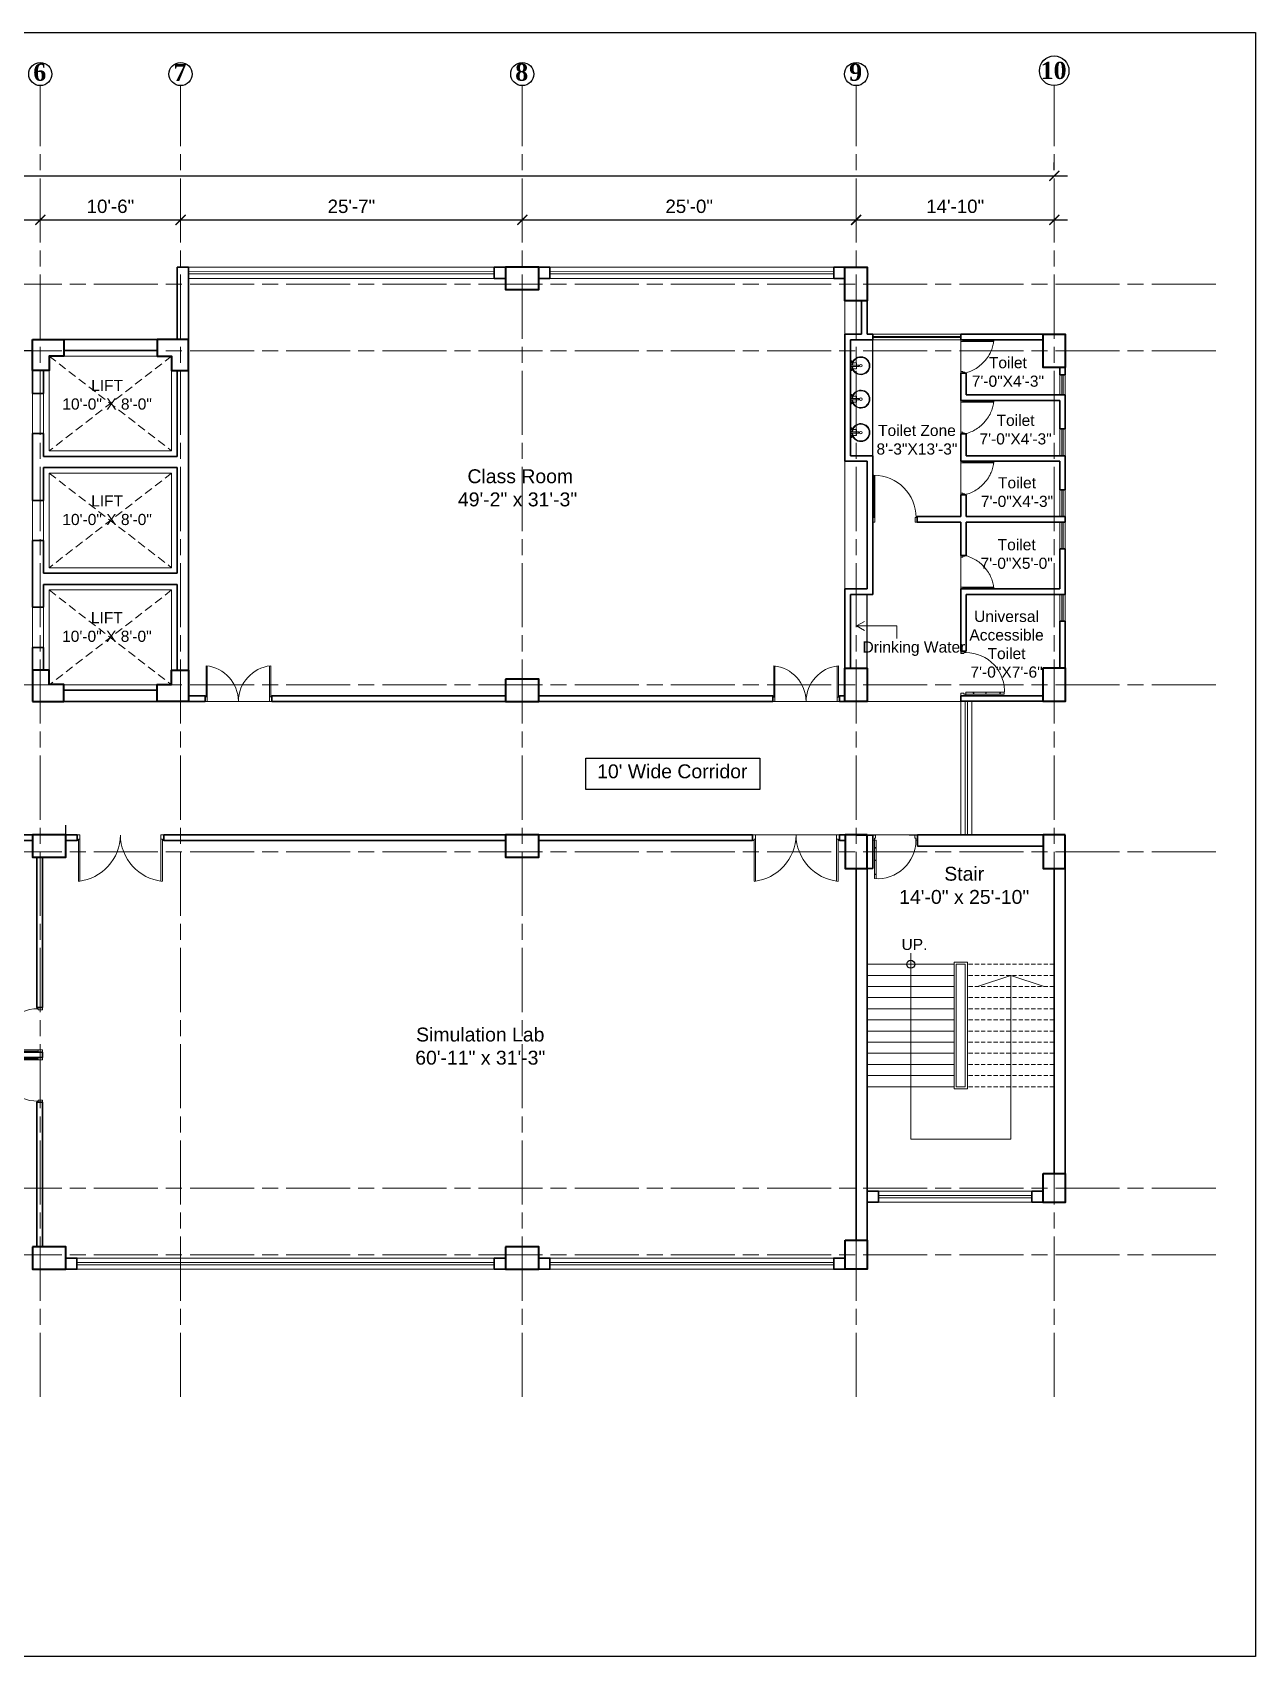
# Model space of a CAD drawing. Header units: inches. Extents: x -12 to 20935469, y -1604 to 24729220.
# Drawn here: x 20905407 to 20906506, y 24712181 to 24713639 of the extents above; entities that cross this region are included whole.
import ezdxf
from ezdxf import colors
from ezdxf.entities.mleader import LeaderData, LeaderLine
from ezdxf.math import Vec2, Vec3

# ---------------------------------------------------------------- set-up
doc = ezdxf.new("R2010")
doc.units = ezdxf.units.IN
doc.header["$LTSCALE"] = 0.03
doc.header["$MEASUREMENT"] = 0
doc.header["$PDMODE"] = 32
doc.header["$PDSIZE"] = 15
doc.linetypes.add('ACAD_ISO08W100', pattern=[36, 24, -3, 6, -3])
doc.linetypes.add('DASHED2', pattern=[0.375, 0.25, -0.125])
for name, color, linetype, lineweight in [('column', 1, 'Continuous', 40), ('Dim Line', 252, 'Continuous', 13), ('Door', 7, 'Continuous', 18), ('Dot', 253, 'Continuous', 0), ('Gas', 21, 'Continuous', 5), ('Glass Line', 252, 'Continuous', 9), ('Grid Line', 252, 'Continuous', 18), ('Hatch', 253, 'Continuous', 15), ('Main Wall', 7, 'Continuous', 30), ('RAIL', 23, 'Continuous', 13), ('STAIR', 46, 'Continuous', 15), ('TOILET FIXTURE', 142, 'Continuous', 5), ('wind.', 150, 'Continuous', 20)]:
    doc.layers.add(name, color=color, linetype=linetype, lineweight=lineweight)
doc.layers.add('FUR', color=251, linetype='Continuous')
doc.layers.add('TEXT', color=7, linetype='Continuous')
doc.styles.add('2', font='swisscl.ttf')
doc.styles.add('RomanS', font='arial.ttf', dxfattribs={"height": 12})
doc.styles.get("Standard").update_dxf_attribs({"font": 'timesbd.ttf'})
doc.dimstyles.new('Aec_Arch_I', dxfattribs={"dimscale": 96, "dimtxt": 12, "dimasz": 0.09375, "dimexe": 0.125, "dimexo": 0.125, "dimgap": 0.0625, "dimtad": 1, "dimdec": 0, "dimzin": 3, "dimdsep": 46, "dimlunit": 4, "dimtxsty": 'RomanS', "dimblk1": 'ARCHTICK', "dimblk2": 'ARCHTICK', "dimsah": 1, "dimcen": 0.09375, "dimdle": 0.125, "dimadec": 0, "dimazin": 0, "dimtfac": 0.75, "dimtdec": 0, "dimtmove": 2, "dimatfit": 3, "dimldrblk": 'ARCHTICK', "dimfxl": 1, "dimfrac": 1, "dimtolj": 1, "dimtzin": 0, "dimarcsym": 0})

# ---------------------------------------------------------------- blocks, each defined once
blk = doc.blocks.new('_ArchTick')
at = {"color": 0, "linetype": 'ByBlock', "lineweight": 35, "const_width": 0.15}
blk.add_lwpolyline([(-0.5, -0.5), (0.5, 0.5)], dxfattribs=at)
blk = doc.blocks.new('*D21')
at = {"layer": 'Defpoints', "color": 0, "transparency": 16777216}
for p in [(20831844.3, 24724578.2), (20832040.8, 24724578.2), (20832040.8, 24724578.2)]:
    blk.add_point(p, dxfattribs=at)
at = {"layer": 'Dim Line', "color": 0, "lineweight": -2, "transparency": 16777216}
for p, q in [((20831832.3, 24724578.2), (20832052.8, 24724578.2)), ((20831844.3, 24724566.2), (20831844.3, 24724566.2)), ((20832040.8, 24724566.2), (20832040.8, 24724566.2))]:
    blk.add_line(p, q, dxfattribs=at)
at = {"layer": 'Dim Line', "color": 0, "lineweight": -2, "transparency": 16777216, "xscale": 9, "yscale": 9, "zscale": 9, "rotation": 180}
blk.add_blockref('_ArchTick', (20831844.3, 24724578.2), dxfattribs=at)
at = {"layer": 'Dim Line', "color": 0, "lineweight": -2, "transparency": 16777216, "xscale": 9, "yscale": 9, "zscale": 9}
blk.add_blockref('_ArchTick', (20832040.8, 24724578.2), dxfattribs=at)
at = {"layer": 'Dim Line', "color": 0, "transparency": 16777216, "insert": (20831942.5, 24724590.3), "char_height": 12, "attachment_point": 5, "style": 'RomanS'}
blk.add_mtext('\\A1;16\'-5"', dxfattribs=at)
blk = doc.blocks.new('*D22')
at = {"layer": 'Defpoints', "color": 0, "transparency": 16777216}
for p in [(20832040.8, 24724578.2), (20832166.8, 24724578.2), (20832166.8, 24724578.2)]:
    blk.add_point(p, dxfattribs=at)
at = {"layer": 'Dim Line', "color": 0, "lineweight": -2, "transparency": 16777216}
for p, q in [((20832028.8, 24724578.2), (20832178.8, 24724578.2)), ((20832040.8, 24724566.2), (20832040.8, 24724566.2)), ((20832166.8, 24724566.2), (20832166.8, 24724566.2))]:
    blk.add_line(p, q, dxfattribs=at)
at = {"layer": 'Dim Line', "color": 0, "lineweight": -2, "transparency": 16777216, "xscale": 9, "yscale": 9, "zscale": 9, "rotation": 180}
blk.add_blockref('_ArchTick', (20832040.8, 24724578.2), dxfattribs=at)
at = {"layer": 'Dim Line', "color": 0, "lineweight": -2, "transparency": 16777216, "xscale": 9, "yscale": 9, "zscale": 9}
blk.add_blockref('_ArchTick', (20832166.8, 24724578.2), dxfattribs=at)
at = {"layer": 'Dim Line', "color": 0, "transparency": 16777216, "insert": (20832103.8, 24724590.3), "char_height": 12, "attachment_point": 5, "style": 'RomanS'}
blk.add_mtext('\\A1;10\'-6"', dxfattribs=at)
blk = doc.blocks.new('*D23')
at = {"layer": 'Defpoints', "color": 0, "transparency": 16777216}
for p in [(20832166.8, 24724578.2), (20832473.8, 24724578.2), (20832473.8, 24724578.2)]:
    blk.add_point(p, dxfattribs=at)
at = {"layer": 'Dim Line', "color": 0, "lineweight": -2, "transparency": 16777216}
for p, q in [((20832154.8, 24724578.2), (20832485.8, 24724578.2)), ((20832166.8, 24724566.2), (20832166.8, 24724566.2)), ((20832473.8, 24724566.2), (20832473.8, 24724566.2))]:
    blk.add_line(p, q, dxfattribs=at)
at = {"layer": 'Dim Line', "color": 0, "lineweight": -2, "transparency": 16777216, "xscale": 9, "yscale": 9, "zscale": 9, "rotation": 180}
blk.add_blockref('_ArchTick', (20832166.8, 24724578.2), dxfattribs=at)
at = {"layer": 'Dim Line', "color": 0, "lineweight": -2, "transparency": 16777216, "xscale": 9, "yscale": 9, "zscale": 9}
blk.add_blockref('_ArchTick', (20832473.8, 24724578.2), dxfattribs=at)
at = {"layer": 'Dim Line', "color": 0, "transparency": 16777216, "insert": (20832320.3, 24724590.3), "char_height": 12, "attachment_point": 5, "style": 'RomanS'}
blk.add_mtext('\\A1;25\'-7"', dxfattribs=at)
blk = doc.blocks.new('*D10')
at = {"layer": 'Defpoints', "color": 0, "transparency": 16777216}
for p in [(20832473.8, 24724578.2), (20832773.8, 24724578.2), (20832773.8, 24724578.2)]:
    blk.add_point(p, dxfattribs=at)
at = {"layer": 'Dim Line', "color": 0, "lineweight": -2, "transparency": 16777216}
blk.add_line((20832461.8, 24724578.2), (20832785.8, 24724578.2), dxfattribs=at)
at = {"layer": 'Dim Line', "color": 0, "lineweight": -2, "transparency": 16777216, "xscale": 9, "yscale": 9, "zscale": 9, "rotation": 180}
blk.add_blockref('_ArchTick', (20832473.8, 24724578.2), dxfattribs=at)
at = {"layer": 'Dim Line', "color": 0, "lineweight": -2, "transparency": 16777216, "xscale": 9, "yscale": 9, "zscale": 9}
blk.add_blockref('_ArchTick', (20832773.8, 24724578.2), dxfattribs=at)
at = {"layer": 'Dim Line', "color": 0, "transparency": 16777216, "insert": (20832623.8, 24724590.3), "char_height": 12, "attachment_point": 5, "style": 'RomanS'}
blk.add_mtext('\\A1;25\'-0"', dxfattribs=at)
blk = doc.blocks.new('*D11')
at = {"layer": 'Defpoints', "color": 0, "transparency": 16777216}
for p in [(20832773.8, 24724578.2), (20832951.8, 24724578.2), (20832951.8, 24724578.2)]:
    blk.add_point(p, dxfattribs=at)
at = {"layer": 'Dim Line', "color": 0, "lineweight": -2, "transparency": 16777216}
for p, q in [((20832761.8, 24724578.2), (20832963.8, 24724578.2)), ((20832951.8, 24724566.2), (20832951.8, 24724566.2))]:
    blk.add_line(p, q, dxfattribs=at)
at = {"layer": 'Dim Line', "color": 0, "lineweight": -2, "transparency": 16777216, "xscale": 9, "yscale": 9, "zscale": 9, "rotation": 180}
blk.add_blockref('_ArchTick', (20832773.8, 24724578.2), dxfattribs=at)
at = {"layer": 'Dim Line', "color": 0, "lineweight": -2, "transparency": 16777216, "xscale": 9, "yscale": 9, "zscale": 9}
blk.add_blockref('_ArchTick', (20832951.8, 24724578.2), dxfattribs=at)
at = {"layer": 'Dim Line', "color": 0, "transparency": 16777216, "insert": (20832862.8, 24724590.3), "char_height": 12, "attachment_point": 5, "style": 'RomanS'}
blk.add_mtext('\\A1;14\'-10"', dxfattribs=at)
blk = doc.blocks.new('*D13')
at = {"layer": 'Defpoints', "color": 0, "transparency": 16777216}
for p in [(20830948.3, 24724610.7), (20832951.8, 24724617.8), (20832951.8, 24724610.7)]:
    blk.add_point(p, dxfattribs=at)
at = {"layer": 'Dim Line', "color": 0, "lineweight": -2, "transparency": 16777216}
for p, q in [((20830948.3, 24724622.7), (20830948.3, 24724629.8)), ((20832951.8, 24724622.7), (20832951.8, 24724629.8)), ((20830936.3, 24724617.8), (20832963.8, 24724617.8))]:
    blk.add_line(p, q, dxfattribs=at)
at = {"layer": 'Dim Line', "color": 0, "lineweight": -2, "transparency": 16777216, "xscale": 9, "yscale": 9, "zscale": 9, "rotation": 180}
blk.add_blockref('_ArchTick', (20830948.3, 24724617.8), dxfattribs=at)
at = {"layer": 'Dim Line', "color": 0, "lineweight": -2, "transparency": 16777216, "xscale": 9, "yscale": 9, "zscale": 9}
blk.add_blockref('_ArchTick', (20832951.8, 24724617.8), dxfattribs=at)
at = {"layer": 'Dim Line', "color": 0, "transparency": 16777216, "insert": (20831950, 24724629.9), "char_height": 12, "attachment_point": 5, "style": 'RomanS'}
blk.add_mtext('\\A1;166\'-11"', dxfattribs=at)
blk = doc.blocks.new('Door_45')
at = {"layer": 'Door'}
for p, q in [((1.5, 5), (1.5, 44)), ((1.5, 40), (2.2, 40)), ((2.2, 40), (2.2, 39.5)), ((2.2, 39.5), (2.7, 39.5)), ((2.7, 39.5), (2.7, 40)), ((2.7, 40), (3.5, 40)), ((3.5, 44), (3.5, 5)), ((1.5, 25.8), (2.2, 25.8)), ((2.2, 25.8), (2.2, 25.3)), ((2.2, 25.3), (2.7, 25.3)), ((2.7, 25.8), (3.5, 25.8)), ((2.7, 25.3), (2.7, 25.8)), ((0, 0), (0, 5)), ((0, 5), (1.5, 5)), ((1.5, 12.6), (2.2, 12.6)), ((3.5, 5), (1.5, 5)), ((1.5, 5), (1.5, 3)), ((1.5, 3), (2.5, 3)), ((2.2, 12.6), (2.2, 13.1)), ((2.2, 13.1), (2.7, 13.1)), ((2.5, 3), (2.5, 0)), ((2.7, 13.1), (2.7, 12.6)), ((2.7, 12.6), (3.5, 12.6)), ((42.5, 3), (42.5, 0)), ((43.5, 3), (42.5, 3)), ((45, 5), (43.5, 5)), ((43.5, 5), (43.5, 3)), ((45, 0), (45, 5)), ((2.5, 0), (0, 0)), ((42.5, 0), (45, 0))]:
    blk.add_line(p, q, dxfattribs=at)
blk.add_arc((4.7, 5.3), 38.8, 359.6233, 94.6685, dxfattribs=at)
blk = doc.blocks.new('sssss-flat-876')
at = {"layer": 'Door', "linetype": 'Continuous', "ltscale": 3}
blk.add_line((3666.5, 84027.2), (3666.5, 84055.7), dxfattribs=at)
at = {"layer": 'Door', "linetype": 'Continuous', "ltscale": 3, "extrusion": (-7.21527e-09, -3.35624e-18, 1), "elevation": 0}
for points in [[(3666.5, 84057.2), (3666.5, 84055.7), (3668.4, 84055.7), (3668.4, 84056.5), (3670.2, 84056.5), (3670.2, 84057.2)], [(3668.4, 84055.7), (3696.2, 84055.7), (3696.2, 84056.5), (3668.4, 84056.5)]]:
    blk.add_lwpolyline(points, close=True, dxfattribs=at)
at = {"layer": 'Door', "linetype": 'Continuous', "ltscale": 3, "flags": 128}
blk.add_lwpolyline([(3670.2, 84027.2, 0.04096), (3675.5, 84028.9, 0.082496), (3684.9, 84034.8, 0.052187), (3689.7, 84040, 0.043988), (3692.9, 84045, 0.036571), (3694.8, 84049.6, 0.034751), (3695.9, 84054.2, 0.011435), (3696.2, 84055.7)], format="xyb", dxfattribs=at)
at = {"layer": 'Door', "linetype": 'Continuous', "ltscale": 3}
blk.add_lwpolyline([(3666.5, 84027.2), (3666.5, 84028.7), (3668.4, 84028.7), (3668.4, 84027.9), (3670.2, 84027.9), (3670.2, 84027.2)], close=True, dxfattribs=at)
blk = doc.blocks.new('7-flat-72')
at = {"layer": 'Glass Line', "color": 8, "ltscale": 20}
for p, q in [((-64478.7, 376960.5), (-64480.3, 376960.5)), ((-64480.3, 376959.5), (-64480.3, 376960.5)), ((-64480.3, 376959.5), (-64480.3, 376960.5)), ((-64478.7, 376959.5), (-64480.3, 376959.5)), ((-64480.3, 376959.1), (-64480.3, 376959.4)), ((-64478.7, 376959.4), (-64480.3, 376959.4)), ((-64478.7, 376959.1), (-64480.3, 376959.1)), ((-64480.2, 376959.4), (-64480.2, 376959.5)), ((-64480.1, 376959.5), (-64480.1, 376960.5)), ((-64479.9, 376959.5), (-64479.9, 376960.5)), ((-64479.5, 376959.5), (-64479.5, 376960.5)), ((-64479.1, 376959.5), (-64479.1, 376960.5)), ((-64478.9, 376959.5), (-64478.9, 376960.5)), ((-64478.9, 376959.4), (-64478.9, 376959.5)), ((-64478.8, 376959.5), (-64478.8, 376960.5)), ((-64478.7, 376959.5), (-64478.7, 376960.5)), ((-64478.7, 376959.1), (-64478.7, 376959.4)), ((-64475.1, 376959.4), (-64476.9, 376959.4)), ((-64476.9, 376959.1), (-64476.9, 376959.4)), ((-64475.1, 376959.1), (-64476.9, 376959.1)), ((-64476.6, 376959.4), (-64476.6, 376966.6)), ((-64475.5, 376966.6), (-64476.6, 376966.6)), ((-64475.5, 376959.4), (-64475.5, 376966.6)), ((-64475.1, 376959.1), (-64475.1, 376959.4)), ((-64473.3, 376960.5), (-64471.7, 376960.5)), ((-64473.3, 376959.5), (-64473.3, 376960.5)), ((-64473.3, 376959.5), (-64473.3, 376960.5)), ((-64473.3, 376959.5), (-64471.7, 376959.5)), ((-64473.3, 376959.1), (-64473.3, 376959.4)), ((-64473.3, 376959.4), (-64471.7, 376959.4)), ((-64473.3, 376959.1), (-64471.7, 376959.1)), ((-64473.1, 376959.5), (-64473.1, 376960.5)), ((-64473.1, 376959.4), (-64473.1, 376959.5)), ((-64472.9, 376959.5), (-64472.9, 376960.5)), ((-64472.5, 376959.5), (-64472.5, 376960.5)), ((-64472.1, 376959.5), (-64472.1, 376960.5)), ((-64471.9, 376959.5), (-64471.9, 376960.5)), ((-64471.9, 376959.4), (-64471.9, 376959.5)), ((-64471.8, 376959.5), (-64471.8, 376960.5)), ((-64471.7, 376959.5), (-64471.7, 376960.5)), ((-64471.7, 376959.1), (-64471.7, 376959.4))]:
    blk.add_line(p, q, dxfattribs=at)
blk.add_circle((-64476, 376968.4, 0), 1.08, dxfattribs=at)
for radius, start, end in [(8.1, 273.8334, 266.1883), (7.55, 274.115, 265.9068)]:
    blk.add_arc((-64476, 376968.4, 0), radius, start, end, dxfattribs=at)
blk = doc.blocks.new('SFSFSFS-flat-72')
at = {"layer": 'TOILET FIXTURE', "ltscale": 0.2}
blk.add_lwpolyline([(-3918.5, -3608.1), (-3918.5, -3602.7), (-3923.9, -3602.7), (-3923.9, -3608.1)], close=True, dxfattribs=at)
at = {"layer": 'TOILET FIXTURE', "ltscale": 20}
blk.add_blockref('7-flat-72', (60554.8, -380567.2), dxfattribs=at)
blk = doc.blocks.new('$D40')
at = {"layer": 'Door'}
for p, q in [((1, 4), (1, 42)), ((2, 0), (2, 42)), ((1, 5), (0, 5)), ((2, 0), (0, 0)), ((2, 4), (1, 4)), ((39, 4), (38, 4)), ((38, 4), (38, 0)), ((40, 0), (38, 0)), ((40, 5), (39, 5)), ((39, 5), (39, 4))]:
    blk.add_line(p, q, dxfattribs=at)
blk.add_arc((1, 4), 38, 0, 90, dxfattribs=at)
blk = doc.blocks.new('A$C36295410')
at = {"layer": 'Door'}
for p, q in [((1, 4), (1, 32)), ((2, 0), (2, 32)), ((58, 0), (58, 32)), ((59, 4), (59, 32)), ((1, 5), (0, 5)), ((2, 4), (1, 4)), ((58, 4), (59, 4)), ((59, 5), (60, 5)), ((2, 0), (0, 0)), ((58, 0), (60, 0))]:
    blk.add_line(p, q, dxfattribs=at)
for centre, start, end in [((-2.5, -0.3), 0.5906, 83.7783), ((62.5, -0.3), 96.2217, 179.4094)]:
    blk.add_arc(centre, 32.5, start, end, dxfattribs=at)
blk = doc.blocks.new('fff')
at = {"layer": 'Grid Line', "color": 252, "linetype": 'ACAD_ISO08W100', "lineweight": 9, "ltscale": 80, "true_color": 0x939598}
for p, q in [((20832040.8, 24723521.1), (20832040.8, 24724698.8)), ((20832166.8, 24723521.1), (20832166.8, 24724698.8)), ((20832473.8, 24723521.1), (20832473.8, 24724698.8)), ((20832773.8, 24723521.1), (20832773.8, 24724698.8)), ((20832951.8, 24723521.1), (20832951.8, 24724698.8)), ((20833096.9, 24724520.6), (20830726.1, 24724520.6)), ((20833096.9, 24724460.6), (20830726.1, 24724460.6)), ((20833096.9, 24724160.7), (20830726.1, 24724160.7)), ((20833096.9, 24724010.7), (20830726.1, 24724010.7)), ((20833096.9, 24723708.7), (20830726.1, 24723708.7)), ((20833096.9, 24723648.8), (20830726.1, 24723648.8))]:
    blk.add_line(p, q, dxfattribs=at)
at = {"layer": 'Dim Line'}
for base, p1, p2, picture, middle in [((20832951.7523, 24724617.8128), (20830948.3088, 24724610.7482), (20832951.7523, 24724610.7482), '*D13', (20831950.0306, 24724629.9397)), ((20832040.7792, 24724578.1666), (20831844.25, 24724578.1666), (20832040.7792, 24724578.1666), '*D21', (20831942.5146, 24724590.2934)), ((20832166.8, 24724578.2), (20832040.8, 24724578.2), (20832166.8, 24724578.2), '*D22', (20832103.8, 24724590.3)), ((20832473.8, 24724578.2), (20832166.8, 24724578.2), (20832473.8, 24724578.2), '*D23', (20832320.3, 24724590.3)), ((20832773.8, 24724578.2), (20832473.8, 24724578.2), (20832773.8, 24724578.2), '*D10', (20832623.8, 24724590.3)), ((20832951.8, 24724578.2), (20832773.8, 24724578.2), (20832951.8, 24724578.2), '*D11', (20832862.8, 24724590.3))]:
    dim = blk.add_linear_dim(base=base, p1=p1, p2=p2, dimstyle='Aec_Arch_I', dxfattribs=at)
    dim.commit()
    dim.dimension.update_dxf_attribs({"geometry": picture, "text_midpoint": middle})

msp = doc.modelspace()

# ---------------------------------------------------------------- linework, layer by layer
for p, q in [((20906334.8, 24713368.2), (20906334.8, 24713368.2)), ((20906161.8, 24713259), (20906161.8, 24713363.2)), ((20906156.8, 24713068.3), (20906156.8, 24713134.4)), ((20906245.8, 24713043.5), (20906240.8, 24713043.5)), ((20905436.9, 24712913.4), (20905436.9, 24712927.2)), ((20905446.9, 24712913.4), (20905446.9, 24712918.4)), ((20905524.9, 24712913.3), (20905524.9, 24712918.4)), ((20906194.6, 24712918.4), (20906296.8, 24712918.4))]:
    msp.add_line(p, q)
msp.add_lwpolyline([(20905903.9, 24712987.4), (20906060.5, 24712987.4), (20906060.5, 24712959.3), (20905903.9, 24712959.3)], close=True)
msp.add_circle((20906195.9, 24712802.3), 3.61)
at = {"layer": 'column', "lineweight": 40, "ltscale": 20}
for points in [[(20905831.9, 24713428.2), (20905831.9, 24713408.2), (20905861.9, 24713408.2), (20905861.9, 24713428.2)], [(20906136.8, 24713428.2), (20906156.8, 24713428.2), (20906156.8, 24713398.2), (20906136.8, 24713398.2)], [(20906314.8, 24713368.2), (20906334.8, 24713368.2), (20906334.8, 24713338.2), (20906314.8, 24713338.2)], [(20906136.8, 24713068.3), (20906156.8, 24713068.3), (20906156.8, 24713038.4), (20906136.8, 24713038.4)], [(20906314.8, 24713068.4), (20906334.8, 24713068.4), (20906334.8, 24713038.4), (20906314.8, 24713038.4)], [(20905831.9, 24713058.3), (20905831.9, 24713038.3), (20905861.9, 24713038.4), (20905861.9, 24713058.4)], [(20905406.9, 24712918.4), (20905406.9, 24712898.4), (20905436.9, 24712898.4), (20905436.9, 24712918.4)], [(20905831.9, 24712918.4), (20905831.9, 24712898.4), (20905861.9, 24712898.4), (20905861.9, 24712918.4)], [(20906156.9, 24712918.4), (20906136.9, 24712918.4), (20906136.9, 24712888.4), (20906156.9, 24712888.4)], [(20906334.8, 24712918.4), (20906314.8, 24712918.4), (20906314.8, 24712888.4), (20906334.8, 24712888.4)], [(20906314.8, 24712614.3), (20906334.8, 24712614.3), (20906334.8, 24712588.3), (20906314.8, 24712588.3)], [(20906136.9, 24712554.4), (20906156.9, 24712554.4), (20906156.9, 24712528.4), (20906136.9, 24712528.4)], [(20905406.9, 24712548.4), (20905406.9, 24712528.4), (20905436.9, 24712528.4), (20905436.9, 24712548.4)], [(20905831.9, 24712548.4), (20905831.9, 24712528.4), (20905861.9, 24712528.4), (20905861.9, 24712548.4)]]:
    msp.add_lwpolyline(points, close=True, dxfattribs=at)
for points in [[(20905406.9, 24713363.4), (20905434.9, 24713363.4), (20905434.9, 24713348.4), (20905421.9, 24713348.4), (20905421.9, 24713335.4), (20905406.9, 24713335.4), (20905406.9, 24713363.4)], [(20905546.9, 24713363.4), (20905518.9, 24713363.4), (20905518.9, 24713348.4), (20905531.9, 24713348.4), (20905531.9, 24713335.4), (20905546.9, 24713335.4), (20905546.9, 24713363.4)], [(20905406.9, 24713038.4), (20905434.9, 24713038.4), (20905434.9, 24713053.4), (20905421.9, 24713053.4), (20905421.9, 24713066.4), (20905406.9, 24713066.4), (20905406.9, 24713038.4)], [(20905546.9, 24713038.4), (20905518.9, 24713038.4), (20905518.9, 24713053.4), (20905531.9, 24713053.4), (20905531.9, 24713066.4), (20905546.9, 24713066.4), (20905546.9, 24713038.4)]]:
    msp.add_lwpolyline(points, dxfattribs=at)
at = {"layer": 'Defpoints'}
msp.add_lwpolyline([(20904066.8, 24713639.1), (20906505.7, 24713639.1), (20906505.7, 24712180.6), (20904066.8, 24712180.6)], close=True, dxfattribs=at)
at = {"layer": 'Door'}
for p, q in [((20905449.5, 24712918.4), (20905446.9, 24712918.4)), ((20905448.2, 24712913.3), (20905446.9, 24712913.3)), ((20905448.2, 24712914.6), (20905448.2, 24712876.8)), ((20905449.5, 24712914.6), (20905448.2, 24712914.6)), ((20905449.5, 24712918.4), (20905449.5, 24712876.8)), ((20905522.3, 24712918.4), (20905522.3, 24712876.8)), ((20905522.3, 24712918.4), (20905524.9, 24712918.4)), ((20905522.3, 24712914.6), (20905523.6, 24712914.6)), ((20905523.6, 24712914.6), (20905523.6, 24712876.8)), ((20905523.6, 24712913.3), (20905524.9, 24712913.3)), ((20906056.5, 24712918.4), (20906053.9, 24712918.4)), ((20906055.2, 24712913.3), (20906053.9, 24712913.3)), ((20906055.2, 24712914.6), (20906055.2, 24712876.8)), ((20906056.5, 24712914.6), (20906055.2, 24712914.6)), ((20906056.5, 24712918.4), (20906056.5, 24712876.8)), ((20906129.3, 24712918.4), (20906129.3, 24712876.8)), ((20906129.3, 24712918.4), (20906131.9, 24712918.4)), ((20906129.3, 24712914.6), (20906130.6, 24712914.6)), ((20906130.6, 24712914.6), (20906130.6, 24712876.8)), ((20906130.6, 24712913.3), (20906131.9, 24712913.3))]:
    msp.add_line(p, q, dxfattribs=at)
for centre, start, end in [((20905443.6, 24712918.8), 276.2217, 359.4094), ((20905528.1, 24712918.8), 180.5906, 263.7783), ((20906050.6, 24712918.8), 276.2217, 359.4094), ((20906135.2, 24712918.8), 180.5906, 263.7783)]:
    msp.add_arc(centre, 42.3, start, end, dxfattribs=at)
at = {"layer": 'Dot', "linetype": 'DASHED2', "lineweight": 0, "ltscale": 1000}
for points in [[(20905421.8, 24713348.4), (20905531.9, 24713263.4), (20905531.9, 24713348.4), (20905421.8, 24713263.4)], [(20905421.8, 24713243.4), (20905531.9, 24713158.4), (20905531.9, 24713243.4), (20905421.8, 24713158.4)], [(20905421.9, 24713138.4), (20905531.9, 24713053.2), (20905531.9, 24713138.4), (20905421.9, 24713053.2)]]:
    msp.add_lwpolyline(points, dxfattribs=at)
at = {"layer": 'Gas', "color": 0, "lineweight": 5}
for points in [[(20905421.8, 24713263.4), (20905531.9, 24713263.4), (20905531.9, 24713348.4), (20905421.8, 24713348.4)], [(20905421.8, 24713158.4), (20905531.9, 24713158.4), (20905531.9, 24713243.4), (20905421.8, 24713243.4)], [(20905421.9, 24713053.2), (20905531.9, 24713053.2), (20905531.9, 24713138.4), (20905421.9, 24713138.4)], [(20906234.8, 24712804.3), (20906246.8, 24712804.3), (20906246.8, 24712690.3), (20906234.8, 24712690.3)], [(20906236.8, 24712802.3), (20906244.8, 24712802.3), (20906244.8, 24712692.3), (20906236.8, 24712692.3)]]:
    msp.add_lwpolyline(points, close=True, dxfattribs=at)
at = {"layer": 'Gas', "color": 0, "lineweight": 35}
msp.add_lwpolyline([(20905406.9, 24713038.4), (20905406.9, 24713038.4)], dxfattribs=at)
at = {"layer": 'Hatch'}
msp.add_line((20906136.8, 24713368.2), (20906136.8, 24713398.2), dxfattribs=at)
at = {"layer": 'Hatch', "lineweight": 0}
for p, q in [((20905406.9, 24713353.4), (20905406.9, 24713038.4)), ((20905406.9, 24713038.2), (20906240.9, 24713038.4)), ((20906240.9, 24712918.4), (20905536.9, 24712918.4))]:
    msp.add_line(p, q, dxfattribs=at)
at = {"layer": 'Hatch', "lineweight": 5}
msp.add_line((20906136.8, 24713139.4), (20906136.8, 24713254), dxfattribs=at)
at = {"layer": 'Main Wall', "lineweight": 30}
for p, q in [((20905536.9, 24713428.2), (20905546.9, 24713428.2)), ((20905536.9, 24713428.2), (20905536.9, 24713363.4)), ((20905546.9, 24713066.4), (20905546.9, 24713428.2)), ((20905831.8, 24713428.2), (20905821.8, 24713428.2)), ((20905821.8, 24713428.2), (20905821.8, 24713418.2)), ((20906126.8, 24713428.2), (20906136.8, 24713428.2)), ((20906126.8, 24713418.2), (20906126.8, 24713428.2)), ((20905821.8, 24713418.2), (20905831.8, 24713418.2)), ((20906136.8, 24713418.2), (20906126.8, 24713418.2)), ((20906151.8, 24713368.2), (20906151.8, 24713398.2)), ((20906156.8, 24713368.2), (20906156.8, 24713398.2)), ((20906136.8, 24713254), (20906136.8, 24713368.2)), ((20906151.8, 24713368.2), (20906136.8, 24713368.2)), ((20906161.8, 24713368.2), (20906156.8, 24713368.2)), ((20906161.8, 24713363.2), (20906161.8, 24713368.2)), ((20906314.8, 24713368.2), (20906240.8, 24713368.2)), ((20906240.8, 24713363.2), (20906240.8, 24713368.2)), ((20905416.9, 24713363.4), (20905536.9, 24713363.4)), ((20905434.9, 24713353.4), (20905518.9, 24713353.4)), ((20906141.8, 24713259), (20906141.8, 24713363.2)), ((20906161.8, 24713363.2), (20906141.8, 24713363.2)), ((20906314.8, 24713363.2), (20906240.8, 24713363.2)), ((20906334.8, 24713331.6), (20906334.8, 24713338.2)), ((20906245.8, 24713333.2), (20906240.8, 24713333.2)), ((20906245.8, 24713333.2), (20906245.8, 24713313.6)), ((20905406.9, 24713314.9), (20905416.9, 24713314.9)), ((20906240.8, 24713308.6), (20906329.8, 24713308.6)), ((20906245.8, 24713313.6), (20906334.8, 24713313.6)), ((20906334.8, 24713283), (20906334.8, 24713313.6)), ((20905406.9, 24713278.9), (20905416.9, 24713278.9)), ((20906240.8, 24713278.6), (20906245.8, 24713278.6)), ((20906245.8, 24713278.6), (20906245.8, 24713259)), ((20905416.9, 24713258.4), (20905536.9, 24713258.4)), ((20906156.8, 24713254), (20906136.8, 24713254)), ((20906161.8, 24713259), (20906141.8, 24713259)), ((20906156.8, 24713139.4), (20906156.8, 24713254)), ((20906161.8, 24713204.4), (20906161.8, 24713259)), ((20906240.8, 24713254), (20906329.8, 24713254)), ((20906245.8, 24713259), (20906334.8, 24713259)), ((20906329.8, 24713254), (20906329.8, 24713228.4)), ((20906334.8, 24713228.4), (20906334.8, 24713259)), ((20905416.9, 24713248.4), (20905536.9, 24713248.4)), ((20906240.8, 24713224), (20906245.8, 24713224)), ((20906334.8, 24713228.4), (20906329.8, 24713228.4)), ((20905406.9, 24713218.9), (20905416.9, 24713218.9)), ((20906161.8, 24713134.4), (20906161.8, 24713204.4)), ((20906201.8, 24713199.4), (20906201.8, 24713204.4)), ((20906201.8, 24713199.4), (20906240.8, 24713199.4)), ((20906240.8, 24713169.4), (20906240.8, 24713199.4)), ((20906334.8, 24713204.4), (20906245.8, 24713204.4)), ((20906245.8, 24713199.4), (20906334.8, 24713199.4)), ((20906245.8, 24713169.4), (20906245.8, 24713199.4)), ((20906334.8, 24713199.4), (20906334.8, 24713204.4)), ((20905416.9, 24713182.9), (20905406.9, 24713182.9)), ((20906240.8, 24713169.4), (20906245.8, 24713169.4)), ((20906329.8, 24713175.4), (20906334.8, 24713175.4)), ((20906329.8, 24713175.4), (20906329.8, 24713139.4)), ((20906334.8, 24713134.4), (20906334.8, 24713175.4)), ((20905416.9, 24713153.4), (20905536.9, 24713153.4)), ((20905416.9, 24713143.4), (20905536.9, 24713143.4)), ((20906136.8, 24713068.3), (20906136.8, 24713139.4)), ((20906156.8, 24713139.4), (20906136.8, 24713139.4)), ((20906141.8, 24713068.3), (20906141.8, 24713134.4)), ((20906161.8, 24713134.4), (20906141.8, 24713134.4)), ((20906240.8, 24713083.5), (20906240.8, 24713139.4)), ((20906240.8, 24713139.4), (20906329.8, 24713139.4)), ((20906245.8, 24713083.5), (20906245.8, 24713134.4)), ((20906245.8, 24713134.4), (20906334.8, 24713134.4)), ((20905416.9, 24713122.9), (20905406.9, 24713122.9)), ((20906329.8, 24713110.4), (20906329.8, 24713068.3)), ((20906329.8, 24713110.4), (20906334.8, 24713110.4)), ((20906334.8, 24713068.3), (20906334.8, 24713110.4)), ((20905416.9, 24713086.9), (20905406.9, 24713086.9)), ((20906240.8, 24713083.5), (20906245.8, 24713083.5)), ((20905434.9, 24713038.4), (20905518.9, 24713038.4)), ((20905561.9, 24713043.4), (20905546.9, 24713043.4)), ((20905561.9, 24713038.4), (20905546.9, 24713038.4)), ((20905561.9, 24713038.4), (20905561.9, 24713043.4)), ((20905831.9, 24713043.3), (20905621.9, 24713043.3)), ((20905621.9, 24713038.3), (20905621.9, 24713043.3)), ((20905831.9, 24713038.3), (20905621.9, 24713038.3)), ((20906071.9, 24713043.5), (20905861.9, 24713043.4)), ((20906071.9, 24713038.3), (20905861.9, 24713038.3)), ((20906071.9, 24713043.5), (20906071.9, 24713038.3)), ((20906071.9, 24713038.3), (20906071.9, 24713043.5)), ((20906240.8, 24713043.5), (20906314.8, 24713043.5)), ((20906240.8, 24713043.5), (20906240.8, 24713038.5)), ((20906240.8, 24713038.5), (20906314.8, 24713038.5)), ((20905290.6, 24712918.4), (20905446.9, 24712918.4)), ((20905290.6, 24712913.4), (20905406.9, 24712913.4)), ((20905436.9, 24712913.4), (20905446.9, 24712913.4)), ((20905446.9, 24712918.4), (20905446.9, 24712913.4)), ((20905524.9, 24712918.4), (20905831.9, 24712918.4)), ((20905524.9, 24712913.4), (20905524.9, 24712918.4)), ((20905524.9, 24712913.4), (20905831.9, 24712913.4)), ((20905861.9, 24712918.4), (20906053.9, 24712918.4)), ((20905861.9, 24712913.4), (20906053.9, 24712913.4)), ((20906053.9, 24712918.4), (20906053.9, 24712913.4)), ((20906131.9, 24712918.4), (20906136.9, 24712918.4)), ((20906131.9, 24712918.4), (20906131.9, 24712913.4)), ((20906131.9, 24712913.4), (20906136.9, 24712913.4)), ((20906146.9, 24712918.3), (20906156.9, 24712918.3)), ((20906161.9, 24712918.3), (20906156.9, 24712918.3)), ((20906161.9, 24712888.3), (20906161.9, 24712918.3)), ((20906201.9, 24712918.4), (20906314.8, 24712918.4)), ((20906201.9, 24712918.3), (20906201.9, 24712908.3)), ((20906201.9, 24712908.3), (20906314.8, 24712908.3)), ((20905410.9, 24712898.4), (20905410.9, 24712763.3)), ((20905415.9, 24712898.4), (20905415.9, 24712763.3)), ((20906146.9, 24712554.4), (20906146.9, 24712888.4)), ((20906156.9, 24712554.4), (20906156.9, 24712888.4)), ((20906156.9, 24712888.3), (20906161.9, 24712888.3)), ((20906324.8, 24712888.3), (20906324.8, 24712614.3)), ((20906334.8, 24712888.3), (20906334.8, 24712614.3)), ((20905410.9, 24712763.3), (20905415.9, 24712763.3)), ((20905410.9, 24712723.3), (20905290.6, 24712723.3)), ((20905415.9, 24712718.4), (20905290.6, 24712718.4)), ((20905410.9, 24712723.3), (20905410.9, 24712723.3)), ((20905415.9, 24712723.3), (20905410.9, 24712723.3)), ((20905415.9, 24712723.3), (20905415.9, 24712718.4)), ((20905410.9, 24712678.3), (20905410.9, 24712548.4)), ((20905415.9, 24712678.3), (20905410.9, 24712678.3)), ((20905415.9, 24712678.3), (20905415.9, 24712548.4)), ((20906166.9, 24712598.5), (20906166.9, 24712588.5))]:
    msp.add_line(p, q, dxfattribs=at)
for points in [[(20905861.8, 24713428.2), (20905871.8, 24713428.2), (20905871.8, 24713418.2), (20905861.8, 24713418.2)], [(20906329.8, 24713338.2), (20906329.8, 24713331.6)], [(20905406.9, 24713335.4), (20905406.9, 24713314.9)], [(20905416.9, 24713335.4), (20905416.9, 24713314.9)], [(20905536.9, 24713258.4), (20905536.9, 24713335.4)], [(20906240.8, 24713333.2), (20906240.8, 24713308.6)], [(20906329.8, 24713331.6), (20906334.8, 24713331.6)], [(20906329.8, 24713308.6), (20906329.8, 24713283)], [(20905406.9, 24713278.9), (20905406.9, 24713218.9)], [(20905416.9, 24713278.9), (20905416.9, 24713258.4)], [(20906240.8, 24713278.6), (20906240.8, 24713254)], [(20906329.8, 24713283), (20906334.8, 24713283)], [(20905416.9, 24713248.4), (20905416.9, 24713218.9)], [(20905536.9, 24713153.4), (20905536.9, 24713248.4)], [(20906240.8, 24713224), (20906240.8, 24713204.4)], [(20906245.8, 24713224), (20906245.8, 24713204.4)], [(20906240.8, 24713204.4), (20906201.8, 24713204.4)], [(20905406.9, 24713182.9), (20905406.9, 24713122.9)], [(20905416.9, 24713182.9), (20905416.9, 24713153.4)], [(20905416.9, 24713143.4), (20905416.9, 24713122.9)], [(20905536.9, 24713066.4), (20905536.9, 24713143.4)], [(20905406.9, 24713086.9), (20905406.9, 24713066.4), (20905406.9, 24713066.4)], [(20905416.9, 24713086.9), (20905416.9, 24713066.4)], [(20905434.9, 24713048.4), (20905518.9, 24713048.4)], [(20906166.9, 24712588.5), (20906156.9, 24712588.5), (20906156.9, 24712598.5), (20906166.9, 24712598.5)], [(20906314.8, 24712588.5), (20906304.8, 24712588.5), (20906304.8, 24712598.5), (20906314.8, 24712598.5)], [(20905436.8, 24712538.4), (20905446.8, 24712538.4), (20905446.8, 24712528.4), (20905436.8, 24712528.4)], [(20905831.8, 24712528.4), (20905821.8, 24712528.4), (20905821.8, 24712538.4), (20905831.8, 24712538.4)], [(20905861.8, 24712538.4), (20905871.8, 24712538.4), (20905871.8, 24712528.4), (20905861.8, 24712528.4)], [(20906136.8, 24712528.4), (20906126.8, 24712528.4), (20906126.8, 24712538.4), (20906136.8, 24712538.4)]]:
    msp.add_lwpolyline(points, dxfattribs=at)
at = {"layer": 'Main Wall', "lineweight": 13}
for points in [[(20905406.9, 24713278.9), (20905416.9, 24713278.9), (20905416.9, 24713314.9), (20905406.9, 24713314.9)], [(20905406.9, 24713182.9), (20905416.9, 24713182.9), (20905416.9, 24713218.9), (20905406.9, 24713218.9)], [(20905406.9, 24713086.9), (20905416.9, 24713086.9), (20905416.9, 24713122.9), (20905406.9, 24713122.9)]]:
    msp.add_lwpolyline(points, close=True, dxfattribs=at)
at = {"layer": 'Main Wall', "lineweight": 30}
msp.add_lwpolyline([(20906131.9, 24713043.3), (20906136.8, 24713043.3), (20906136.8, 24713038.3), (20906131.9, 24713038.3)], close=True, dxfattribs=at)
at = {"layer": 'RAIL', "lineweight": 9}
for p, q in [((20906195.9, 24712812.1), (20906195.9, 24712645.3)), ((20906156.8, 24712782.3), (20906234.8, 24712782.3)), ((20906255.8, 24712782.3), (20906285.8, 24712792.3)), ((20906285.8, 24712645.3), (20906285.8, 24712792.3)), ((20906285.8, 24712792.3), (20906315.8, 24712782.3)), ((20906195.9, 24712645.3), (20906285.8, 24712645.3))]:
    msp.add_line(p, q, dxfattribs=at)
at = {"layer": 'STAIR', "color": 253, "lineweight": 5}
for p, q in [((20906147.2, 24713106.1), (20906154.5, 24713110.1)), ((20906147.2, 24713106.1), (20906183.5, 24713106.1)), ((20906147.2, 24713106.1), (20906154.5, 24713102)), ((20906183.5, 24713106.1), (20906183.5, 24713094.8))]:
    msp.add_line(p, q, dxfattribs=at)
at = {"layer": 'STAIR', "color": 32, "lineweight": 5}
for p, q in [((20906234.8, 24712802.3), (20906156.8, 24712802.3)), ((20906234.8, 24712792.3), (20906156.8, 24712792.3)), ((20906216.8, 24712782.3), (20906156.8, 24712782.3)), ((20906234.8, 24712772.3), (20906156.8, 24712772.3)), ((20906234.8, 24712762.3), (20906156.8, 24712762.3)), ((20906234.8, 24712752.3), (20906156.8, 24712752.3)), ((20906234.8, 24712742.3), (20906156.8, 24712742.3)), ((20906234.8, 24712732.3), (20906156.8, 24712732.3)), ((20906234.8, 24712722.3), (20906156.8, 24712722.3)), ((20906234.8, 24712712.3), (20906156.8, 24712712.3)), ((20906234.8, 24712702.3), (20906156.8, 24712702.3)), ((20906234.8, 24712692.3), (20906156.8, 24712692.3))]:
    msp.add_line(p, q, dxfattribs=at)
at = {"layer": 'STAIR', "color": 32, "linetype": 'DASHED2', "lineweight": 5, "ltscale": 500}
for p, q in [((20906324.8, 24712802.3), (20906246.8, 24712802.3)), ((20906324.8, 24712792.3), (20906246.8, 24712792.3)), ((20906324.8, 24712782.3), (20906246.8, 24712782.3)), ((20906324.8, 24712772.3), (20906246.8, 24712772.3)), ((20906324.8, 24712762.3), (20906246.8, 24712762.3)), ((20906324.8, 24712752.3), (20906246.8, 24712752.3)), ((20906324.8, 24712742.3), (20906246.8, 24712742.3)), ((20906324.8, 24712732.3), (20906246.8, 24712732.3)), ((20906324.8, 24712722.3), (20906246.8, 24712722.3)), ((20906324.8, 24712712.3), (20906246.8, 24712712.3)), ((20906324.8, 24712702.3), (20906246.8, 24712702.3)), ((20906324.8, 24712692.3), (20906246.8, 24712692.3))]:
    msp.add_line(p, q, dxfattribs=at)
at = {"layer": 'TEXT'}
for centre, radius in [((20906324.8, 24713604.7), 13.3), ((20905413.9, 24713601.8), 10.4), ((20905539.9, 24713601.8), 10.4), ((20905846.9, 24713601.8), 10.4), ((20906146.9, 24713601.8), 10.4)]:
    msp.add_circle(centre, radius, dxfattribs=at)
at = {"layer": 'wind.', "lineweight": 5}
for p, q in [((20905821.8, 24713428.2), (20905546.8, 24713428.2)), ((20905546.8, 24713424.2), (20905821.8, 24713424.3)), ((20905871.8, 24713428.2), (20906126.8, 24713428.2)), ((20905871.8, 24713424.2), (20906126.8, 24713424.3)), ((20905546.8, 24713422.2), (20905821.8, 24713422.3)), ((20905821.8, 24713418.2), (20905546.8, 24713418.2)), ((20905871.8, 24713422.2), (20906126.8, 24713422.3)), ((20905871.8, 24713418.2), (20906126.8, 24713418.2)), ((20906240.8, 24713368.2), (20906161.8, 24713368.2)), ((20906240.8, 24713366.2), (20906161.8, 24713366.2)), ((20905227.3, 24713353.4), (20905406.9, 24713353.4)), ((20906240.8, 24713365.2), (20906161.8, 24713365.2)), ((20906240.8, 24713363.2), (20906161.8, 24713363.2)), ((20906329.8, 24713313.6), (20906329.8, 24713331.6)), ((20906331.8, 24713313.6), (20906331.8, 24713331.6)), ((20906332.8, 24713313.6), (20906332.8, 24713331.6)), ((20906334.8, 24713313.6), (20906334.8, 24713331.6)), ((20906329.8, 24713259), (20906329.8, 24713283)), ((20906331.8, 24713259), (20906331.8, 24713283)), ((20906332.8, 24713259), (20906332.8, 24713283)), ((20906334.8, 24713259), (20906334.8, 24713283)), ((20906329.8, 24713204.4), (20906329.8, 24713228.4)), ((20906331.8, 24713204.4), (20906331.8, 24713228.4)), ((20906332.8, 24713204.4), (20906332.8, 24713228.4)), ((20906334.8, 24713204.4), (20906334.8, 24713228.4)), ((20906329.8, 24713175.4), (20906329.8, 24713199.4)), ((20906331.8, 24713175.4), (20906331.8, 24713199.4)), ((20906332.8, 24713175.4), (20906332.8, 24713199.4)), ((20906334.8, 24713175.4), (20906334.8, 24713199.4)), ((20906329.8, 24713110.4), (20906329.8, 24713134.4)), ((20906331.8, 24713110.4), (20906331.8, 24713134.4)), ((20906332.8, 24713110.4), (20906332.8, 24713134.4)), ((20906334.8, 24713110.4), (20906334.8, 24713134.4)), ((20906240.9, 24712918.3), (20906240.9, 24713038.5)), ((20906240.9, 24713038.5), (20906240.9, 24712918.4)), ((20906244.9, 24712918.3), (20906244.9, 24713038.5)), ((20906246.9, 24712918.3), (20906246.9, 24713038.5)), ((20906250.9, 24712918.3), (20906250.9, 24713038.5)), ((20906304.8, 24712598.5), (20906166.9, 24712598.5)), ((20906304.8, 24712594.5), (20906166.9, 24712594.5)), ((20906304.8, 24712592.5), (20906166.9, 24712592.5)), ((20906304.8, 24712588.5), (20906166.9, 24712588.5)), ((20905446.8, 24712538.4), (20905821.8, 24712538.4)), ((20905446.8, 24712534.4), (20905821.8, 24712534.4)), ((20905871.8, 24712538.4), (20906126.8, 24712538.4)), ((20905871.8, 24712534.4), (20906126.8, 24712534.4)), ((20905871.8, 24712534.4), (20906126.8, 24712534.4)), ((20905446.8, 24712532.4), (20905821.8, 24712532.4)), ((20905446.8, 24712528.4), (20905821.8, 24712528.4)), ((20905871.8, 24712532.4), (20906126.8, 24712532.4)), ((20905871.8, 24712532.4), (20906126.8, 24712532.4)), ((20905871.8, 24712528.4), (20906126.8, 24712528.4))]:
    msp.add_line(p, q, dxfattribs=at)

# ---------------------------------------------------------------- block references
msp.add_blockref('fff', (73373.1, -11107.4))
at = {"layer": 'Door', "ltscale": 20}
for p in [(20902574.3, 24629306), (20902574.3, 24629251.4), (20902574.3, 24629196.8)]:
    msp.add_blockref('sssss-flat-876', p, dxfattribs=at)
at = {"layer": 'Door'}
msp.add_blockref('$D40', (20906161.8, 24713199.4), dxfattribs=at)
at = {"layer": 'Door', "ltscale": 20, "xscale": -1, "rotation": 180}
msp.add_blockref('sssss-flat-876', (20902574.3, 24797196.6), dxfattribs=at)
at = {"layer": 'Door', "color": 250, "ltscale": 20, "xscale": -0.8888888888759539, "yscale": 0.8888888888759539, "zscale": 0.8888888888759539}
for p, rotation in [((20906240.9, 24713043.5), 270), ((20906161.9, 24712918.3), 180)]:
    msp.add_blockref('Door_45', p, dxfattribs=dict(at, rotation=rotation))
at = {"layer": 'FUR'}
for p in [(20905561.9, 24713038.4), (20906071.9, 24713038.3)]:
    msp.add_blockref('A$C36295410', p, dxfattribs=at)
at = {"layer": 'Main Wall', "lineweight": 30, "rotation": 90.00000000000001}
msp.add_blockref('$D40', (20905415.9, 24712723.3), dxfattribs=at)
at = {"layer": 'Main Wall', "lineweight": 30, "xscale": -1, "rotation": 90}
msp.add_blockref('$D40', (20905415.9, 24712718.3), dxfattribs=at)
at = {"layer": 'TOILET FIXTURE', "ltscale": 20, "xscale": -1, "rotation": 270}
for p in [(20909749.9, 24717261), (20909749.9, 24717231), (20909749.9, 24717201)]:
    msp.add_blockref('SFSFSFS-flat-72', p, dxfattribs=at)

# ---------------------------------------------------------------- texts
at = {"layer": 'TEXT', "char_height": 15.44, "width": 227.458, "attachment_point": 8, "rotation": 0}
for s, insert in [('\\A1;6', (20905413.4, 24713595.5)), ('\\A1;7', (20905539.4, 24713595.5)), ('\\A1;8', (20905846.4, 24713595.5)), ('\\A1;9', (20906146.4, 24713595.5)), ('\\A1;10', (20906324.3, 24713597.1))]:
    msp.add_mtext(s, dxfattribs=dict(at, insert=insert))
at = {"layer": 'TEXT', "color": 30, "lineweight": 5, "ltscale": 20, "attachment_point": 2, "style": '2'}
for s, width, gutter_width, insert, char_height in [('{\\fArial|b0|i0|c0|p34;\\C0;Toilet \\P7\'-0"X4\'-3"}', 104.76, 0.5, (20906283.2, 24713347.6), 10), ('\\pxsm1;{\\fArial|b0|i0|c0|p34;\\C0;LIFT\\P10\'-0" X 8\'-0" }', 235.592, 0.75, (20905473.9, 24713327.1), 10), ('{\\fArial|b0|i0|c0|p34;\\C0;Toilet \\P7\'-0"X4\'-3"}', 104.76, 0.5, (20906290.1, 24713295.8), 10), ('{\\fArial|b0|i0|c0|p34;\\C0;Toilet Zone\\P8\'-3"X13\'-3"}', 104.76, 0.5, (20906201.5, 24713286.7), 10), ('\\pxsm1;{\\fArial|b0|i0|c0|p34;\\C0; Class Room\\P49\'-2" x 31\'-3" }', 357.013, 0.75, (20905842.7, 24713246.8), 12.476), ('{\\fArial|b0|i0|c0|p34;\\C0;Toilet \\P7\'-0"X4\'-3"}', 104.76, 0.5, (20906291.4, 24713239.7), 10), ('\\pxsm1;{\\fArial|b0|i0|c0|p34;\\C0;LIFT\\P10\'-0" X 8\'-0" }', 235.592, 0.75, (20905473.9, 24713223.4), 10), ('{\\fArial|b0|i0|c0|p34;\\C0;Toilet \\P7\'-0"X5\'-0"}', 104.76, 0.5, (20906291.1, 24713184.1), 10), ('\\pxsm1;{\\fArial|b0|i0|c0|p34;\\C0;LIFT\\P10\'-0" X 8\'-0" }', 235.592, 0.75, (20905473.7, 24713118.5), 10), ('{\\fArial|b0|i0|c0|p34;\\C0;Universal Accessible Toilet\\P7\'-0"X7\'-6"}', 88.036, 0.35, (20906282, 24713119.7), 10), ('\\pxsm1;{\\fArial|b0|i0|c0|p34;\\C0;Drinking Water }', 88.563, 0.282, (20906198.8, 24713092.2), 10), ("\\pxsm1,qc;{\\fArial|b0|i0|c0|p34;\\C0;10' Wide Corridor}", 227.89, 0.75, (20905981.7, 24712981.8), 12.476), ('\\pxsm1;{\\fArial|b0|i0|c0|p34;\\C0;Stair\\P14\'-0" x 25\'-10"  }', 218.087, 0.282, (20906244, 24712889.8), 12.476), ('{\\fArial|b0|i0|c0|p34;\\C0;UP.}', 104.76, 0.5, (20906199.3, 24712825.1), 10), ('\\pxsm1;{\\fArial|b0|i0|c0|p34;\\C0;Simulation Lab\\P60\'-11" x 31\'-3" }', 357.013, 0.75, (20905809.2, 24712745.4), 12.476)]:
    msp.add_mtext_dynamic_manual_height_columns(s, width=width, gutter_width=gutter_width, heights=[0], dxfattribs=dict(at, insert=insert, char_height=char_height))

# ---------------------------------------------------------------- leaders
at = {"layer": 'TEXT', "lineweight": 5, "ltscale": 20}
ml = msp.add_multileader_mtext('Standard', dxfattribs=at)
ml.set_content('{\\fArial|b0|i0|c0|p34;\\C256;Fire Duct}', color=256)
ml.set_leader_properties()
ml.build(insert=Vec2(0, 0))
ml.multileader.update_dxf_attribs({"text_right_attachment_type": 6, "dogleg_length": 0.36, "arrow_head_size": 10})
ctx = ml.context
ctx.base_point, ctx.char_height, ctx.arrow_head_size, ctx.landing_gap_size, ctx.plane_origin = Vec3(20905202.1, 24713002.8), 10, 10, 0.09, Vec3(20905179.6, 24713050.6)
ctx.right_attachment = 6
notes = []
notes.append((ctx, [(0, (1, 1, 0), (20905179.6, 24713002.8), (1, 0), 22.5, [(0, [(20905179.6, 24713050.6)], 0, [])])]))
ctx.mtext.insert, ctx.mtext.width, ctx.mtext.defined_height, ctx.mtext.flow_direction = Vec3(20905202.2, 24713007.9), 232.704, 29.8, 5
for ctx, leaders in notes:
    for number, flags, end, landing, length, lines in leaders:
        leader = LeaderData()
        leader.index, (leader.has_last_leader_line, leader.has_dogleg_vector, leader.attachment_direction) = number, flags
        leader.last_leader_point, leader.dogleg_vector, leader.dogleg_length = Vec3(end), Vec3(landing), length
        for number, points, colour, breaks in lines:
            line = LeaderLine()
            line.index, line.vertices, line.color, line.breaks = number, Vec3.list(points), colors.encode_raw_color(colour), breaks
            leader.lines.append(line)
        ctx.leaders.append(leader)

doc.saveas('drawing.dxf')
